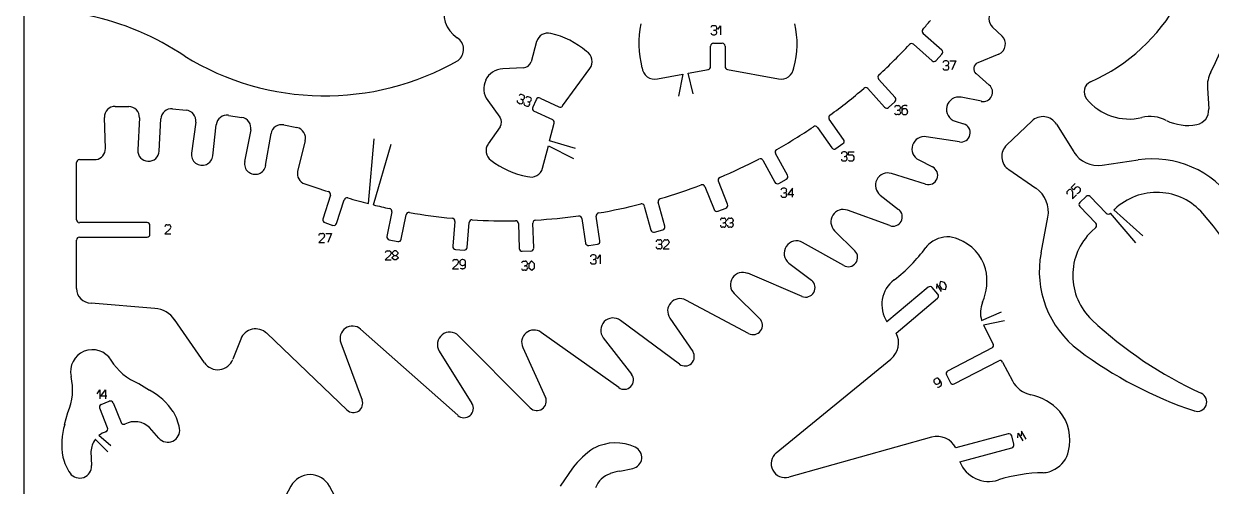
# Model space of a CAD drawing. Extents: x 10768 to 11056, y 562 to 791.
# Drawn here: x 10767.9 to 10906.9, y 641 to 695.2 of the extents above; entities that cross this region are included whole.
import ezdxf

# ---------------------------------------------------------------- set-up
doc = ezdxf.new("R2010")
doc.units = 0
doc.layers.add('CYAN', color=4, linetype='CONTINUOUS')

msp = doc.modelspace()

# ---------------------------------------------------------------- linework, layer by layer
at = {"layer": 'CYAN'}
for p, q in [((10767.86, 791.31), (10767.86, 562.41)), ((10848.79, 694.97), (10848.57, 694.97)), ((10848.64, 694.44), (10848.79, 694.44)), ((10849.02, 694.67), (10849.02, 694.75)), ((10849.02, 694.14), (10849.02, 694.22)), ((10849.17, 694.52), (10849.47, 694.97)), ((10849.47, 694.97), (10849.47, 693.91)), ((10875.37, 692.12), (10873.18, 694.07)), ((10881.34, 694.81), (10882.44, 693.77)), ((10827.93, 693.11), (10827.27, 690.75)), ((10848.57, 693.91), (10848.79, 693.91)), ((10848.65, 692.93), (10849.67, 692.93)), ((10872.06, 692.81), (10874.25, 690.86)), ((10848.31, 690.18), (10848.31, 692.59)), ((10850.01, 692.59), (10850.01, 690.18)), ((10874.73, 690.89), (10875.4, 691.65)), ((10882.05, 691.66), (10879.59, 690.63)), ((10826.37, 690.04), (10823.96, 689.93)), ((10830.95, 685.57), (10834.17, 689.96)), ((10875.96, 690.85), (10875.74, 690.85)), ((10875.81, 690.32), (10875.96, 690.32)), ((10876.2, 690.55), (10876.2, 690.62)), ((10876.2, 690.02), (10876.2, 690.09)), ((10876.34, 690.85), (10877.03, 690.85)), ((10877.03, 690.85), (10876.57, 689.79)), ((10842.07, 688.74), (10845.05, 689.3)), ((10845.05, 689.3), (10844.54, 686.71)), ((10845.68, 689.41), (10848.04, 689.85)), ((10846.26, 686.99), (10845.68, 689.41)), ((10850.28, 689.85), (10856.24, 688.74)), ((10869.93, 686.55), (10867.98, 688.73)), ((10875.74, 689.79), (10875.96, 689.79)), ((10879.39, 689.36), (10880.95, 688.02)), ((10866.72, 687.61), (10868.66, 685.42)), ((10906.5, 687.65), (10906.65, 685.22)), ((10822.2, 686.2), (10823.62, 684.26)), ((10825.79, 685.92), (10826.01, 685.84)), ((10826.05, 686.39), (10826.2, 686.34)), ((10826.37, 686.84), (10826.17, 686.92)), ((10826.3, 685.98), (10826.34, 686.05)), ((10826.49, 686.48), (10826.5, 686.55)), ((10826.84, 686.11), (10826.98, 686.06)), ((10827.17, 686.55), (10826.95, 686.63)), ((10827.08, 685.69), (10827.12, 685.77)), ((10827.27, 686.19), (10827.3, 686.26)), ((10827.47, 685.41), (10827.9, 686.33)), ((10828.35, 686.49), (10830.54, 685.46)), ((10869.15, 685.4), (10869.89, 686.07)), ((10880.02, 686.12), (10877.66, 686.59)), ((10778.57, 685.52), (10780.16, 685.5)), ((10785.29, 685.24), (10786.88, 685.08)), ((10791.83, 684.47), (10793.41, 684.24)), ((10826.59, 685.64), (10826.79, 685.56)), ((10829.81, 683.93), (10827.62, 684.96)), ((10870.1, 685.62), (10870.32, 685.62)), ((10870.32, 684.56), (10870.1, 684.56)), ((10870.16, 685.09), (10870.32, 685.09)), ((10870.54, 685.39), (10870.54, 685.32)), ((10870.54, 684.86), (10870.54, 684.79)), ((10870.69, 685.32), (10870.69, 684.86)), ((10871.11, 685.62), (10871, 685.62)), ((10871.08, 685.24), (10871, 685.24)), ((10871, 684.56), (10871.08, 684.56)), ((10871.39, 684.86), (10871.39, 684.94)), ((10777.42, 680.57), (10777.32, 684.23)), ((10781.4, 684.19), (10781.22, 680.42)), ((10783.73, 680.28), (10783.91, 684.06)), ((10788, 683.67), (10787.51, 680.05)), ((10790, 679.74), (10790.41, 683.37)), ((10798.31, 683.35), (10799.85, 683.03)), ((10823.64, 683.12), (10822.25, 681.12)), ((10829.45, 681.5), (10829.98, 683.54)), ((10860.82, 683.05), (10862.5, 680.66)), ((10863.87, 681.64), (10862.2, 684.03)), ((10876.96, 683.79), (10877.93, 683.49)), ((10882.99, 681.01), (10885.92, 683.8)), ((10888.82, 683.44), (10890.85, 680.18)), ((10794.44, 682.76), (10793.73, 679.05)), ((10796.19, 678.61), (10796.82, 682.33)), ((10808.24, 674.14), (10808.91, 681.71)), ((10877.44, 681.36), (10873.57, 681.97)), ((10800.82, 681.5), (10799.94, 677.95)), ((10808.82, 673.99), (10810.91, 681.09)), ((10828.62, 678.28), (10829.3, 680.91)), ((10829.3, 680.91), (10832.26, 679.43)), ((10832.5, 680.59), (10829.45, 681.5)), ((10862.98, 680.58), (10863.81, 681.16)), ((10864.08, 680.19), (10863.86, 680.19)), ((10864.45, 679.81), (10864.45, 680.19)), ((10864.45, 680.19), (10865.13, 680.19)), ((10774.04, 672.23), (10774.04, 678.95)), ((10774.38, 679.29), (10776.33, 679.29)), ((10854.43, 679.21), (10855.82, 676.64)), ((10857.31, 677.45), (10855.92, 680.02)), ((10863.86, 679.13), (10864.08, 679.13)), ((10863.93, 679.66), (10864.08, 679.66)), ((10864.3, 679.89), (10864.3, 679.96)), ((10864.3, 679.36), (10864.3, 679.44)), ((10864.84, 679.81), (10864.45, 679.81)), ((10864.69, 679.13), (10864.84, 679.13)), ((10865.13, 679.44), (10865.13, 679.51)), ((10872.69, 679.25), (10874.3, 678.43)), ((10894.18, 678.64), (10898.37, 679.26)), ((10873.49, 676.41), (10869.49, 677.65)), ((10886.41, 675.91), (10883.22, 678.1)), ((10847.63, 676.13), (10848.73, 673.42)), ((10850.29, 674.05), (10849.21, 676.76)), ((10856.28, 676.5), (10857.18, 676.99)), ((10890.53, 676), (10891.01, 676.48)), ((10890.79, 675.74), (10890.53, 676)), ((10891.06, 676), (10890.79, 675.74)), ((10891.55, 675.95), (10891.48, 676)), ((10803.77, 675.11), (10802.89, 672.32)), ((10804.5, 671.8), (10805.39, 674.59)), ((10856.99, 675.94), (10856.75, 675.94)), ((10856.75, 674.88), (10856.99, 674.88)), ((10856.84, 675.41), (10856.99, 675.41)), ((10857.21, 675.63), (10857.21, 675.71)), ((10857.21, 675.1), (10857.21, 675.18)), ((10857.89, 675.94), (10857.36, 675.18)), ((10857.36, 675.18), (10858.04, 675.18)), ((10857.89, 674.88), (10857.89, 675.94)), ((10868.18, 675.12), (10870.33, 673.45)), ((10890.09, 675.57), (10890.26, 675.74)), ((10890.58, 675.74), (10890.63, 675.68)), ((10890.7, 675.5), (10890.68, 674.67)), ((10890.68, 674.67), (10891.16, 675.15)), ((10891.43, 675.41), (10891.55, 675.52)), ((10892.28, 674.97), (10891.55, 674.26)), ((10894.64, 673), (10892.77, 674.96)), ((10840.54, 673.84), (10841.31, 671.03)), ((10842.95, 671.47), (10842.17, 674.29)), ((10849.17, 673.23), (10850.11, 673.61)), ((10869.28, 671.55), (10864.33, 673.35)), ((10891.55, 673.78), (10893.41, 671.82)), ((10895.62, 673.46), (10895.55, 673.4)), ((10895.55, 673.4), (10898.94, 670.34)), ((10782.3, 671.9), (10774.38, 671.9)), ((10803.11, 671.9), (10804.07, 671.58)), ((10810.97, 673.16), (10810.4, 670.29)), ((10812.08, 669.96), (10812.63, 672.83)), ((10818.35, 672.04), (10818.11, 669.13)), ((10819.81, 669), (10820.03, 671.91)), ((10825.79, 671.79), (10825.89, 668.86)), ((10827.59, 668.93), (10827.49, 671.85)), ((10833.22, 672.39), (10833.66, 669.5)), ((10835.34, 669.76), (10834.9, 672.65)), ((10849.67, 672.42), (10849.89, 672.42)), ((10849.73, 671.89), (10849.89, 671.89)), ((10850.12, 672.2), (10850.12, 672.12)), ((10850.5, 672.42), (10850.72, 672.42)), ((10850.56, 671.89), (10850.72, 671.89)), ((10850.95, 672.2), (10850.95, 672.12)), ((10887.01, 668.37), (10887.8, 672.53)), ((10898.1, 669.52), (10895.13, 672.99)), ((10782.64, 670.54), (10782.64, 671.56)), ((10785, 671.17), (10784.39, 670.59)), ((10784.39, 670.59), (10785.08, 670.59)), ((10784.62, 671.65), (10784.84, 671.65)), ((10785.08, 671.42), (10785.08, 671.35)), ((10802.63, 670.63), (10802.85, 670.63)), ((10803.09, 670.4), (10803.09, 670.33)), ((10803.24, 670.63), (10803.92, 670.63)), ((10803.92, 670.63), (10803.46, 669.57)), ((10841.73, 670.79), (10842.71, 671.06)), ((10849.89, 671.36), (10849.67, 671.36)), ((10850.12, 671.67), (10850.12, 671.59)), ((10850.72, 671.36), (10850.5, 671.36)), ((10850.95, 671.67), (10850.95, 671.59)), ((10862.82, 670.95), (10865.2, 668.61)), ((10893.41, 671.34), (10892.92, 670.87)), ((10774.04, 664.18), (10774.04, 669.86)), ((10774.38, 670.2), (10782.3, 670.2)), ((10803, 670.15), (10802.41, 669.57)), ((10802.41, 669.57), (10803.09, 669.57)), ((10810.67, 669.89), (10811.67, 669.7)), ((10834.05, 669.22), (10835.05, 669.37)), ((10842.15, 669.89), (10842.37, 669.89)), ((10842.22, 669.36), (10842.37, 669.36)), ((10842.61, 669.66), (10842.61, 669.58)), ((10842.61, 669.13), (10842.61, 669.05)), ((10843.36, 669.41), (10842.76, 668.83)), ((10842.99, 669.89), (10843.21, 669.89)), ((10843.44, 669.66), (10843.44, 669.58)), ((10863.89, 666.88), (10859.08, 669.57)), ((10810.8, 668.11), (10810.19, 667.53)), ((10810.43, 668.59), (10810.65, 668.59)), ((10810.89, 668.36), (10810.89, 668.28)), ((10811.26, 668.59), (10811.02, 668.36)), ((10811.02, 668.36), (10811.02, 668.28)), ((10811.02, 668.28), (10811.26, 668.05)), ((10811.02, 667.83), (10811.26, 668.05)), ((10811.02, 667.75), (10811.02, 667.83)), ((10811.26, 667.53), (10811.02, 667.75)), ((10811.48, 668.59), (10811.26, 668.59)), ((10811.26, 668.05), (10811.48, 668.05)), ((10811.72, 668.36), (10811.48, 668.59)), ((10811.48, 668.05), (10811.72, 668.28)), ((10811.48, 668.05), (10811.72, 667.83)), ((10811.72, 667.75), (10811.48, 667.53)), ((10811.72, 668.28), (10811.72, 668.36)), ((10811.72, 667.83), (10811.72, 667.75)), ((10818.42, 668.77), (10819.43, 668.69)), ((10826.25, 668.54), (10827.27, 668.58)), ((10834.68, 668.12), (10834.46, 668.12)), ((10834.91, 667.82), (10834.91, 667.89)), ((10835.07, 667.67), (10835.37, 668.12)), ((10835.37, 668.12), (10835.37, 667.06)), ((10842.37, 668.83), (10842.15, 668.83)), ((10842.76, 668.83), (10843.44, 668.83)), ((10810.19, 667.53), (10810.89, 667.53)), ((10811.48, 667.53), (10811.26, 667.53)), ((10818.69, 667.09), (10818.08, 666.5)), ((10818.08, 666.5), (10818.77, 666.5)), ((10818.31, 667.56), (10818.54, 667.56)), ((10818.77, 667.34), (10818.77, 667.26)), ((10818.93, 667.26), (10818.93, 667.18)), ((10819.2, 666.5), (10819.3, 666.5)), ((10819.3, 667.56), (10819.21, 667.56)), ((10819.21, 666.88), (10819.3, 666.88)), ((10819.6, 666.81), (10819.6, 667.26)), ((10826.39, 667.38), (10826.61, 667.38)), ((10826.61, 666.32), (10826.39, 666.32)), ((10826.45, 666.85), (10826.61, 666.85)), ((10826.84, 667.15), (10826.84, 667.07)), ((10826.84, 666.62), (10826.84, 666.55)), ((10827.3, 667.38), (10827, 667.07)), ((10827, 667.07), (10827, 666.62)), ((10827, 666.62), (10827.37, 666.32)), ((10827.37, 667.38), (10827.3, 667.38)), ((10827.67, 667.07), (10827.37, 667.38)), ((10827.37, 666.32), (10827.67, 666.62)), ((10827.67, 666.62), (10827.67, 667.07)), ((10834.46, 667.06), (10834.68, 667.06)), ((10834.54, 667.59), (10834.68, 667.59)), ((10834.91, 667.29), (10834.91, 667.36)), ((10857.48, 667.16), (10860.11, 665.14)), ((10859.01, 663.26), (10852.65, 665.96)), ((10875.21, 664.95), (10875.1, 664.54)), ((10875.28, 664.99), (10875.21, 664.95)), ((10875.69, 664.88), (10875.28, 664.99)), ((10875.92, 664.49), (10875.69, 664.88)), ((10851.06, 663.59), (10854.04, 660.65)), ((10873.79, 664.33), (10868.96, 660.27)), ((10874.93, 663.51), (10874.27, 664.29)), ((10874.82, 664.73), (10874.78, 664.18)), ((10875.35, 663.81), (10874.82, 664.73)), ((10875.1, 664.54), (10875.33, 664.15)), ((10875.33, 664.15), (10875.81, 664.07)), ((10875.81, 664.07), (10875.92, 664.49)), ((10783.23, 661.85), (10775.74, 662.48)), ((10852.75, 658.91), (10845.39, 662.82)), ((10870.04, 658.96), (10874.89, 663.03)), ((10843.53, 660.71), (10846.21, 656.81)), ((10880.04, 660.43), (10882.36, 661.44)), ((10789.02, 655.48), (10785.52, 660.53)), ((10818.69, 649.32), (10807.31, 659.41)), ((10844.66, 655.31), (10837.75, 660.44)), ((10882.73, 660.38), (10880.27, 659.87)), ((10880.27, 659.87), (10881.41, 657.67)), ((10793.27, 658.25), (10792.36, 655.88)), ((10805.72, 649.94), (10796.31, 658.93)), ((10827.18, 650.19), (10818.77, 658.64)), ((10837.54, 652.57), (10828.45, 659.04)), ((10835.73, 658.39), (10839.05, 654.13)), ((10804.99, 657.82), (10807.5, 651.11)), ((10816.52, 656.85), (10820.35, 650.71)), ((10826.3, 657.25), (10828.96, 651.42)), ((10881.27, 657.21), (10876.06, 654.5)), ((10855.99, 644.91), (10869.42, 655.91)), ((10876.84, 653), (10882.05, 655.71)), ((10882.5, 655.56), (10883.65, 653.37)), ((10875.92, 654.05), (10876.39, 653.14)), ((10776.44, 651.85), (10776.75, 652.31)), ((10776.75, 652.31), (10776.75, 651.25)), ((10776.9, 651.55), (10777.43, 652.31)), ((10777.43, 652.31), (10777.43, 651.25)), ((10781.32, 653.05), (10782.57, 652.28)), ((10874.54, 653.12), (10874.5, 653.19)), ((10874.61, 653.6), (10874.67, 653.64)), ((10875.02, 653.05), (10874.95, 653.01)), ((10875.09, 653.53), (10875.32, 653.14)), ((10875.21, 652.72), (10875.11, 652.67)), ((10777.58, 651.55), (10776.9, 651.55)), ((10776.93, 650.58), (10777.87, 650.97)), ((10772.65, 648.23), (10773.01, 649.66)), ((10777.68, 647.84), (10776.75, 650.14)), ((10778.32, 650.78), (10779.25, 648.48)), ((10778.04, 645.74), (10776.65, 646.94)), ((10783.68, 646.64), (10782.59, 647.88)), ((10874.18, 646.75), (10857.47, 642.07)), ((10883.15, 647.14), (10877.04, 645.51)), ((10883.83, 645.92), (10883.57, 646.9)), ((10884.29, 646.68), (10884.33, 647.23)), ((10884.33, 647.23), (10884.86, 646.31)), ((10884.72, 647.45), (10884.69, 646.91)), ((10885.25, 646.54), (10884.72, 647.45)), ((10777.69, 645.02), (10776.24, 646.52)), ((10877.5, 643.88), (10883.59, 645.5)), ((10775.72, 645.07), (10775.77, 644.25)), ((10775.77, 644.25), (10775.81, 643.43)), ((10832.11, 643.13), (10830.67, 641)), ((10837.68, 642.78), (10839.2, 643.09)), ((10799.14, 641.02), (10797.89, 638.68)), ((10804.91, 638.68), (10803.66, 641.02))]:
    msp.add_line(p, q, dxfattribs=at)
for centre, radius, start, end in [((10883.81, 708.52), 22.04, 294.1059, 7.4514), ((10876.87, 705.34), 33.91, 332.2502, 6.0177), ((10820.45, 696.42), 3.39, 158.2916, 237.3828), ((10768.95, 665.13), 31.71, 55.936, 78.257), ((10824.3, 736.56), 64.44, 319.313, 320.5306), ((10882.25, 695.79), 1.34, 131.9137, 227.1024), ((10829.27, 692.73), 1.39, 76.4832, 164.2332), ((10827.27, 684.31), 10.04, 49.6165, 76.6611), ((10850.9, 692.91), 11.01, 167.9656, 195.0165), ((10848.57, 694.75), 0.227, 89.9987, 179.9987), ((10848.57, 694.14), 0.227, 180.0013, 270.0013), ((10848.79, 694.75), 0.226, 359.7848, 89.7874), ((10848.79, 694.67), 0.226, 270, 0), ((10848.79, 694.22), 0.226, 359.7836, 89.7861), ((10848.79, 694.14), 0.226, 270.2126, 0.2152), ((10847.42, 692.91), 11.01, 344.9835, 12.0344), ((10873.42, 694.32), 0.339, 137.5566, 226.5352), ((10817.75, 692.19), 1.62, 307.7988, 57.3299), ((10848.65, 692.59), 0.339, 90, 180), ((10849.67, 692.59), 0.339, 0.0008, 90.0008), ((10824.3, 736.54), 64.43, 312.7237, 317.2219), ((10871.84, 692.55), 0.339, 48.2683, 137.4571), ((10881.56, 692.84), 1.28, 292.358, 46.7084), ((10803.14, 718.13), 31.37, 238.4196, 299.8213), ((10833.04, 690.78), 1.39, 324.0262, 58.0329), ((10875.15, 691.87), 0.339, 319.0573, 49.056), ((10824.07, 687.59), 2.34, 92.7009, 154.6344), ((10826.33, 691.02), 0.981, 272.5676, 343.9575), ((10841.79, 690.24), 1.53, 186.8067, 280.793), ((10847.97, 690.18), 0.339, 280.5959, 359.9073), ((10850.34, 690.18), 0.338, 179.9194, 259.23), ((10856.53, 690.24), 1.53, 259.207, 353.1933), ((10874.47, 691.11), 0.337, 228.5702, 318.38), ((10875.74, 690.62), 0.232, 88.746, 178.746), ((10875.74, 690.02), 0.232, 181.2528, 271.2553), ((10875.97, 690.62), 0.232, 1.254, 91.254), ((10875.97, 690.55), 0.232, 268.7447, 358.7447), ((10875.97, 690.09), 0.232, 1.4677, 91.4702), ((10875.97, 690.02), 0.232, 268.7447, 358.7472), ((10879.88, 689.93), 0.756, 112.495, 229.3242), ((10824.07, 687.6), 2.33, 154.6728, 216.66), ((10868.24, 688.95), 0.34, 131.5205, 220.3086), ((10910.03, 687.92), 3.54, 152.5338, 184.2167), ((10824.3, 736.56), 64.45, 306.1103, 310.6096), ((10866.47, 687.38), 0.339, 41.8348, 130.8088), ((10880.23, 687.19), 1.1, 258.5246, 49.2877), ((10893.34, 687.23), 1.29, 114.016, 219.1106), ((10825.87, 686.14), 0.227, 159.9452, 249.9452), ((10826.09, 686.7), 0.225, 70.2028, 160.2019), ((10826.09, 686.06), 0.225, 250.2016, 340.2016), ((10826.28, 686.55), 0.225, 250.1995, 340.2004), ((10826.12, 686.13), 0.227, 339.9433, 69.9457), ((10826.29, 686.63), 0.227, 340.144, 69.9984), ((10826.67, 685.85), 0.226, 159.6673, 250.2184), ((10826.87, 686.42), 0.226, 70.4013, 160.0019), ((10826.87, 685.77), 0.226, 250.4028, 339.9987), ((10827.06, 686.27), 0.225, 250.2028, 340.2019), ((10826.9, 685.84), 0.226, 339.6685, 70.2187), ((10827.09, 686.34), 0.227, 340.1447, 69.9976), ((10828.2, 686.19), 0.342, 64.1937, 154.5758), ((10869.67, 686.33), 0.34, 311.038, 40.8489), ((10877.38, 685.17), 1.45, 78.7934, 253.3947), ((10897.33, 690.48), 6.44, 219.1507, 283.3418), ((10778.56, 684.27), 1.25, 89.6778, 181.85), ((10780.15, 684.25), 1.25, 357.0476, 89.4527), ((10785.16, 683.99), 1.25, 84.4673, 176.8751), ((10786.76, 683.84), 1.25, 352.2605, 84.4533), ((10791.65, 683.24), 1.25, 81.5985, 173.7823), ((10827.77, 685.27), 0.337, 153.822, 243.5639), ((10830.68, 685.76), 0.33, 245.1204, 324.2965), ((10862.48, 684.22), 0.341, 125.2834, 214.252), ((10868.92, 685.66), 0.348, 221.8437, 311.8425), ((10870.09, 685.39), 0.232, 88.7447, 178.7472), ((10870.09, 684.79), 0.232, 181.4677, 271.4702), ((10870.31, 685.4), 0.224, 359.1297, 89.1322), ((10870.31, 685.31), 0.224, 270.8678, 0.8678), ((10870.31, 684.87), 0.224, 359.1322, 89.1322), ((10870.32, 684.78), 0.223, 270.6527, 0.6553), ((10870.99, 685.32), 0.304, 89.84, 179.8419), ((10870.99, 684.94), 0.304, 89.6791, 179.6791), ((10870.99, 684.86), 0.304, 180.319, 270.3209), ((10871.08, 684.94), 0.304, 0.3219, 90.32), ((10871.08, 684.86), 0.304, 269.68, 359.68), ((10871.13, 685.32), 0.305, 48.4442, 93.3685), ((10887.22, 682.44), 1.88, 32.0421, 133.7575), ((10899.79, 680.11), 4.22, 63.4162, 103.353), ((10904.91, 685.1), 1.74, 280.9242, 3.9381), ((10793.21, 683), 1.25, 348.7899, 81.1587), ((10798.05, 682.13), 1.25, 78.1975, 170.5536), ((10799.6, 681.8), 1.26, 346.1806, 78.3416), ((10822.84, 683.68), 0.977, 325.1751, 36.5295), ((10829.66, 683.63), 0.334, 343.6442, 63.1693), ((10824.3, 736.61), 64.49, 299.4868, 303.9869), ((10860.54, 682.86), 0.344, 35.3121, 124.4402), ((10877.61, 682.44), 1.1, 260.9605, 73.0364), ((10904.18, 688.88), 5.59, 243.4486, 280.9334), ((10863.6, 681.43), 0.338, 307.0123, 36.6125), ((10873.34, 680.54), 1.45, 80.9111, 243.2482), ((10776.17, 680.53), 1.25, 277.6675, 1.8324), ((10782.47, 680.35), 1.26, 177.0605, 356.9829), ((10823.39, 680.32), 1.39, 145.1841, 232.9807), ((10856.21, 680.19), 0.337, 121.0535, 209.7742), ((10862.78, 680.86), 0.34, 215.1894, 305.3549), ((10863.85, 679.96), 0.232, 88.7447, 178.7472), ((10864.07, 679.97), 0.224, 359.1309, 89.131), ((10884.29, 679.65), 1.88, 133.8341, 235.4888), ((10893.69, 681.95), 3.35, 212.0532, 278.378), ((10774.38, 678.95), 0.339, 90, 180), ((10788.75, 679.88), 1.26, 172.3129, 353.648), ((10794.96, 678.81), 1.25, 168.9667, 350.5485), ((10828.65, 687.18), 10.03, 232.6006, 259.6424), ((10824.29, 736.56), 64.45, 292.9246, 297.4224), ((10854.13, 679.05), 0.342, 28.7456, 117.466), ((10863.85, 679.36), 0.232, 181.2553, 271.2553), ((10864.07, 679.89), 0.224, 270.869, 0.8691), ((10864.07, 679.44), 0.224, 359.1322, 89.1322), ((10864.07, 679.36), 0.224, 270.8678, 0.8678), ((10864.66, 679.46), 0.325, 229.6401, 274.7224), ((10864.83, 679.52), 0.295, 358.6835, 88.6835), ((10864.83, 679.43), 0.296, 271.4763, 1.4762), ((10900.05, 667.8), 11.58, 34.5201, 98.3701), ((10801.15, 677.64), 1.25, 165.6706, 253.0938), ((10827.28, 678.63), 1.39, 251.5375, 345.6222), ((10857.01, 677.29), 0.339, 298.6227, 28.4844), ((10869.06, 676.27), 1.45, 72.9475, 232.4572), ((10873.81, 677.45), 1.09, 252.7989, 63.3996), ((10823.32, 740.57), 67.97, 250.6364, 253.1029), ((10824.28, 736.59), 64.48, 286.3249, 290.824), ((10847.32, 676.01), 0.332, 21.1281, 110.2246), ((10849.52, 676.88), 0.34, 112.4948, 201.4827), ((10856.12, 676.8), 0.336, 208.3007, 298.6893), ((10891.27, 675.79), 0.299, 44.8869, 135.1131), ((10891.34, 675.74), 0.302, 315, 45), ((10803.45, 675.22), 0.335, 341.1381, 70.1423), ((10805.71, 674.49), 0.331, 74.216, 163.037), ((10824.29, 736.56), 64.46, 253.3327, 255.582), ((10842.5, 674.38), 0.341, 105.7074, 194.8022), ((10856.76, 675.71), 0.224, 90.8678, 180.8678), ((10856.76, 675.1), 0.224, 179.1322, 269.1322), ((10856.99, 675.71), 0.224, 359.1335, 89.1309), ((10856.99, 675.63), 0.224, 270.8703, 0.8678), ((10856.99, 675.18), 0.224, 359.1335, 89.1309), ((10856.99, 675.1), 0.224, 270.8691, 0.8665), ((10884.52, 673.16), 3.35, 349.1366, 55.4908), ((10890.25, 675.41), 0.227, 135.1516, 224.8484), ((10890.42, 675.57), 0.228, 45.1508, 134.8492), ((10890.47, 675.52), 0.228, 356.2001, 45.5062), ((10891.2, 675.61), 0.301, 275.2414, 320.1591), ((10892.52, 674.71), 0.348, 43.914, 133.7162), ((10900.56, 668.3), 7.14, 40.8283, 133.7655), ((10824.29, 736.56), 64.46, 256.1161, 257.8363), ((10810.64, 673.22), 0.343, 349.9236, 78.8022), ((10824.28, 736.34), 64.24, 279.7772, 284.2779), ((10840.21, 673.75), 0.348, 16.1667, 104.9861), ((10849.05, 673.54), 0.339, 201.8287, 291.9349), ((10849.98, 673.92), 0.339, 292.1217, 22.014), ((10863.84, 671.99), 1.45, 70.0664, 225.5229), ((10869.66, 672.58), 1.1, 249.9204, 52.0142), ((10891.79, 674.02), 0.339, 134.9007, 225.0993), ((10774.38, 672.23), 0.339, 180, 270), ((10782.3, 671.56), 0.339, 0, 90), ((10803.21, 672.22), 0.339, 162.4735, 252.2872), ((10804.17, 671.91), 0.337, 252.2505, 342.3376), ((10812.97, 672.76), 0.338, 80.0769, 168.898), ((10824.29, 736.62), 64.52, 259.9399, 264.4399), ((10818.01, 672.07), 0.339, 355.3655, 84.5079), ((10820.36, 671.89), 0.337, 86.6435, 175.496), ((10824.28, 736.69), 64.59, 266.5432, 271.0427), ((10825.46, 671.78), 0.336, 1.4498, 90.5913), ((10827.83, 671.86), 0.339, 92.8892, 182.0158), ((10824.29, 736.52), 64.41, 273.1355, 277.636), ((10832.89, 672.34), 0.335, 8.1998, 97.0668), ((10835.24, 672.69), 0.344, 98.759, 187.5828), ((10849.67, 672.2), 0.224, 90.8678, 180.8703), ((10849.89, 672.19), 0.232, 1.2528, 91.2553), ((10849.89, 672.13), 0.232, 268.7447, 358.7447), ((10849.89, 671.66), 0.232, 1.254, 91.254), ((10850.5, 672.2), 0.224, 90.8691, 180.869), ((10850.72, 672.19), 0.232, 1.2516, 91.254), ((10850.72, 672.13), 0.232, 268.7447, 358.7472), ((10850.72, 671.66), 0.232, 1.2516, 91.254), ((10893.17, 671.58), 0.339, 315.2018, 44.7982), ((10894.89, 673.24), 0.347, 223.7106, 313.9173), ((10870.03, 641.96), 47.46, 22.0723, 40.798), ((10782.3, 670.54), 0.339, 270.0008, 0.0008), ((10784.62, 671.42), 0.232, 88.7447, 178.7447), ((10784.85, 671.42), 0.232, 1.2553, 91.2553), ((10784.85, 671.35), 0.23, 309.1162, 358.6557), ((10802.63, 670.4), 0.224, 90.8678, 180.8678), ((10802.86, 670.4), 0.232, 1.2553, 91.2553), ((10841.64, 671.12), 0.344, 195.7512, 285.7508), ((10842.62, 671.38), 0.339, 285.3931, 15.1165), ((10849.67, 671.59), 0.224, 179.1322, 269.1322), ((10849.89, 671.6), 0.232, 268.7447, 358.7447), ((10850.5, 671.59), 0.224, 179.1335, 269.1309), ((10850.72, 671.6), 0.232, 268.7447, 358.7472), ((10897.86, 665.71), 7.14, 133.7208, 226.6544), ((10774.38, 669.86), 0.339, 90, 180), ((10802.86, 670.33), 0.231, 309.1941, 358.1317), ((10810.73, 670.22), 0.339, 168.9668, 259.5309), ((10811.74, 670.03), 0.345, 258.358, 348.358), ((10818.45, 669.1), 0.336, 174.9359, 264.936), ((10819.47, 669.03), 0.342, 264.6119, 354.8976), ((10834, 669.56), 0.342, 189.1579, 278.8761), ((10835, 669.71), 0.341, 278.2918, 8.2921), ((10842.15, 669.65), 0.232, 88.7447, 178.7472), ((10842.15, 669.06), 0.232, 181.4677, 271.4702), ((10842.38, 669.65), 0.232, 1.2528, 91.2553), ((10842.38, 669.59), 0.232, 268.7447, 358.7447), ((10842.38, 669.12), 0.232, 1.2528, 91.2553), ((10842.38, 669.06), 0.232, 268.5298, 358.5323), ((10842.99, 669.66), 0.224, 90.869, 180.8691), ((10843.21, 669.65), 0.232, 1.2528, 91.2553), ((10843.21, 669.59), 0.229, 309.0325, 358.2907), ((10858.37, 668.31), 1.45, 60.7377, 232.3669), ((10875.8, 667.25), 2.88, 113.6545, 142.8704), ((10876.05, 667.19), 3.04, 65.5408, 117.455), ((10875.47, 665.03), 5.25, 15.9198, 69.5245), ((10810.43, 668.35), 0.232, 88.7447, 178.7447), ((10810.66, 668.35), 0.232, 1.2553, 91.2553), ((10810.66, 668.29), 0.229, 309.0311, 358.2921), ((10826.23, 668.88), 0.341, 182.5578, 272.5697), ((10827.25, 668.91), 0.337, 272.4516, 2.4516), ((10834.46, 667.9), 0.224, 90.8678, 180.8678), ((10834.68, 667.89), 0.232, 1.2553, 91.2553), ((10834.68, 667.82), 0.232, 268.5298, 358.5323), ((10864.43, 667.83), 1.1, 240.7474, 45.3697), ((10858.23, 680.15), 18.92, 307.7739, 323.8371), ((10898.38, 666.2), 11.58, 169.1824, 233.0292), ((10818.31, 667.33), 0.232, 88.5298, 178.5298), ((10818.54, 667.33), 0.232, 1.4702, 91.4702), ((10818.54, 667.27), 0.231, 309.2777, 358.4941), ((10819.22, 667.27), 0.295, 91.3165, 181.3165), ((10819.22, 667.18), 0.295, 178.6816, 268.6835), ((10819.17, 666.83), 0.325, 229.6407, 274.7204), ((10819.3, 667.26), 0.304, 0.3219, 90.32), ((10819.3, 667.19), 0.304, 269.68, 359.68), ((10819.3, 666.81), 0.304, 269.84, 359.8419), ((10826.39, 667.15), 0.224, 90.8678, 180.8703), ((10826.39, 666.54), 0.224, 179.1322, 269.1322), ((10826.61, 667.15), 0.232, 1.2528, 91.2528), ((10826.61, 667.08), 0.232, 268.7472, 358.7447), ((10826.61, 666.62), 0.232, 1.4677, 91.4677), ((10826.61, 666.55), 0.232, 268.7472, 358.7447), ((10834.46, 667.28), 0.224, 179.1322, 269.1322), ((10834.68, 667.36), 0.232, 1.2528, 91.2553), ((10834.68, 667.29), 0.232, 268.7447, 358.7447), ((10874.33, 665.09), 6.34, 336.5542, 12.6449), ((10852.08, 664.62), 1.45, 66.8579, 225.2332), ((10859.44, 664.27), 1.1, 246.9323, 52.1818), ((10872.01, 662.28), 3.65, 126.927, 213.3363), ((10775.74, 664.18), 1.7, 180, 270.0003), ((10874.01, 664.07), 0.339, 40.1346, 130.1346), ((10874.67, 663.29), 0.339, 310.1527, 40.1192), ((10844.72, 661.54), 1.45, 62.1506, 214.7432), ((10883.14, 661.35), 3.23, 157.7997, 196.5253), ((10782.97, 658.76), 3.1, 34.7101, 85.1897), ((10836.88, 659.28), 1.45, 53.2527, 217.7967), ((10853.27, 659.87), 1.1, 241.9441, 45.2109), ((10795.01, 657.58), 1.87, 46.2694, 158.9237), ((10806.35, 658.33), 1.45, 48.3469, 200.4497), ((10827.62, 657.86), 1.45, 54.637, 204.6897), ((10925.51, 695.08), 47.48, 226.7118, 245.4372), ((10817.75, 657.62), 1.45, 44.8982, 211.947), ((10867.85, 657.82), 2.47, 309.3579, 27.4837), ((10775.9, 654.46), 2.55, 112.2492, 193.1785), ((10775.9, 654.46), 2.55, 31.2825, 112.2185), ((10845.31, 656.19), 1.09, 233.6498, 34.8188), ((10881.11, 657.51), 0.339, 297.4586, 27.5901), ((10919.97, 694.85), 47.45, 233.0026, 251.562), ((10783.75, 659.23), 6.64, 211.275, 248.4734), ((10790.58, 656.56), 1.9, 214.7195, 338.9431), ((10882.2, 655.41), 0.338, 27.4643, 117.4651), ((10766.95, 652.36), 6.63, 335.9748, 13.175), ((10838.18, 653.46), 1.1, 234.4432, 37.704), ((10876.22, 654.2), 0.34, 117.59, 207.4587), ((10874.76, 653.34), 0.303, 120.2443, 209.8051), ((10874.8, 653.28), 0.302, 210.0024, 300.1646), ((10874.83, 653.38), 0.303, 29.8648, 119.8622), ((10874.94, 652.93), 0.313, 259.0213, 303.9148), ((10874.86, 653.31), 0.302, 300.0016, 30.1628), ((10875.05, 652.99), 0.303, 300.2443, 29.8051), ((10876.69, 653.3), 0.339, 207.3991, 297.6519), ((10886.51, 654.87), 3.23, 207.7162, 257.177), ((10778, 650.65), 0.339, 22.3343, 112.3337), ((10778.97, 645.53), 7.65, 33.1698, 61.9288), ((10806.47, 650.73), 1.09, 226.3455, 20.4281), ((10827.96, 650.97), 1.1, 224.7512, 24.497), ((10884.53, 645.5), 6.34, 42.403, 78.4938), ((10905.31, 650.89), 1.11, 251.5247, 65.3933), ((10777.06, 650.27), 0.34, 112.2005, 202.0932), ((10780.47, 646.74), 5.74, 10.3733, 31.2315), ((10819.42, 650.13), 1.1, 228.3059, 31.8096), ((10885.13, 646.47), 5.25, 345.4281, 39.0335), ((10779.95, 645.93), 7.65, 162.5236, 191.2897), ((10779.57, 648.61), 0.339, 210.8313, 293.6527), ((10780.85, 646.03), 2.54, 46.6222, 116.6751), ((10778.27, 644.98), 2.54, 107.7578, 129.3858), ((10777.37, 647.72), 0.338, 290.7642, 22.2057), ((10784.73, 647.57), 1.4, 221.333, 8.4342), ((10874.85, 644.37), 2.47, 27.4927, 105.6518), ((10883.24, 646.81), 0.339, 14.7653, 105.0419), ((10778.27, 644.98), 2.54, 142.7842, 177.8105), ((10840.17, 636.92), 10.17, 122.8897, 142.3577), ((10837.19, 640.63), 5.46, 65.2749, 117.7443), ((10838.92, 644.39), 1.32, 282.2786, 65.2292), ((10883.5, 645.83), 0.339, 284.7647, 15.0425), ((10778.04, 645.74), 5.74, 193.1834, 214.0487), ((10857.02, 643.65), 1.63, 129.2679, 207.6875), ((10887.23, 645.71), 3.04, 297.4489, 349.352), ((10774.41, 643.36), 1.4, 216.0656, 3.1349), ((10839.48, 633.63), 9.33, 101.1345, 108.4448), ((10857.03, 643.64), 1.63, 207.3271, 285.6574), ((10880.89, 645.22), 3.65, 201.6454, 288.0246), ((10887.62, 623.68), 18.92, 91.1589, 107.2221), ((10887.13, 645.47), 2.88, 272.1505, 301.3758), ((10801.4, 639.81), 2.56, 89.8963, 151.8794), ((10801.4, 639.81), 2.56, 28.1206, 90.066), ((10837.39, 639.89), 2.72, 108.4181, 159.7758)]:
    msp.add_arc(centre, radius, start, end, dxfattribs=at)

doc.saveas('drawing.dxf')
